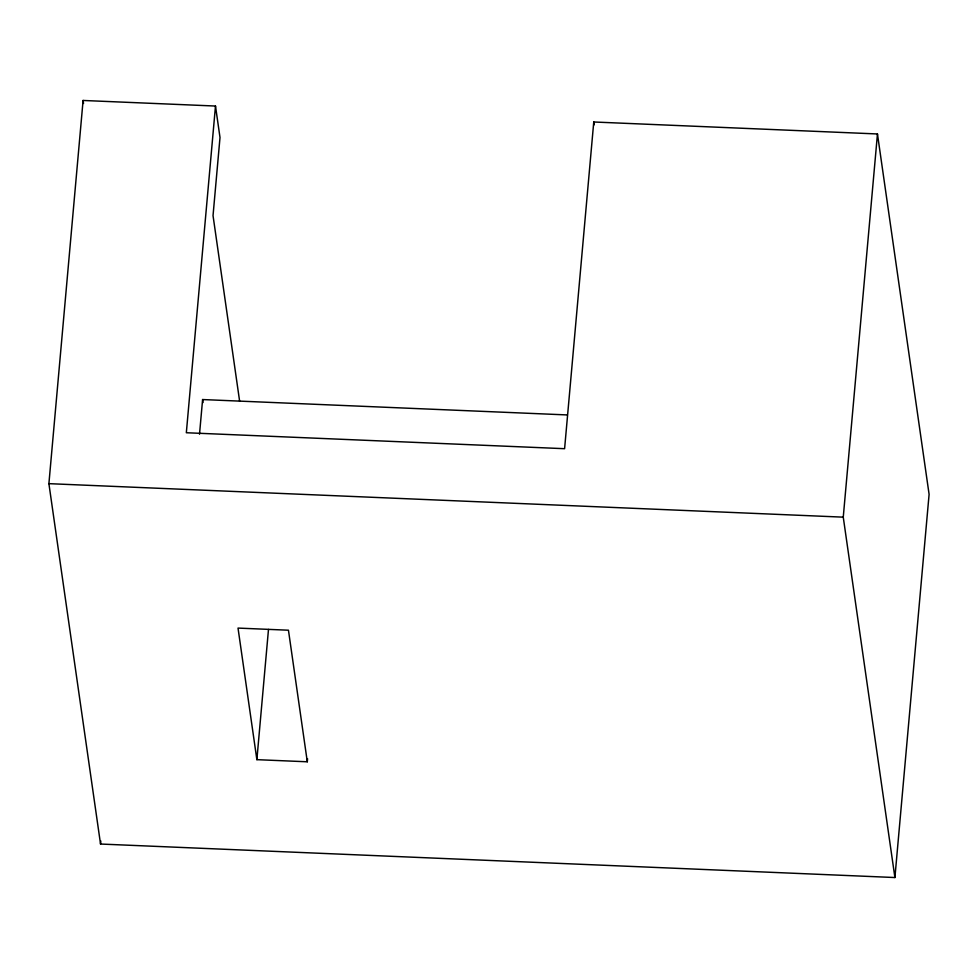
<?xml version="1.0" encoding="UTF-8"?>
<svg xmlns="http://www.w3.org/2000/svg" width="978" height="978" viewBox="0 0 978 978"><rect width="100%" height="100%" fill="white"/><g stroke="black" fill="none" stroke-linecap="round" stroke-linejoin="round"><path stroke-width="1.47" d="M215.49 106.04L186.333 432.741L564.599 448.694L593.756 121.993L877.462 133.962L929.1 494.342L894.907 877.535L100.538 844.038L48.9 483.658L83.093 100.465L215.49 106.04L220.001 137.507L213.033 215.625L239.647 401.347M100.538 844.038L100.807 840.994M199.512 434.208L202.605 399.55L567.142 414.929M307.569 758.757L307.3 761.789L256.872 759.661L268.485 629.429M894.907 877.535L843.256 517.154L877.462 133.962M48.9 483.658L843.256 517.154M593.756 121.993L594.172 124.854M307.3 761.789L288.449 630.211L238.021 628.084L256.872 759.661M202.605 399.55L203.033 402.581M83.093 100.465L83.533 103.472"/></g></svg>
